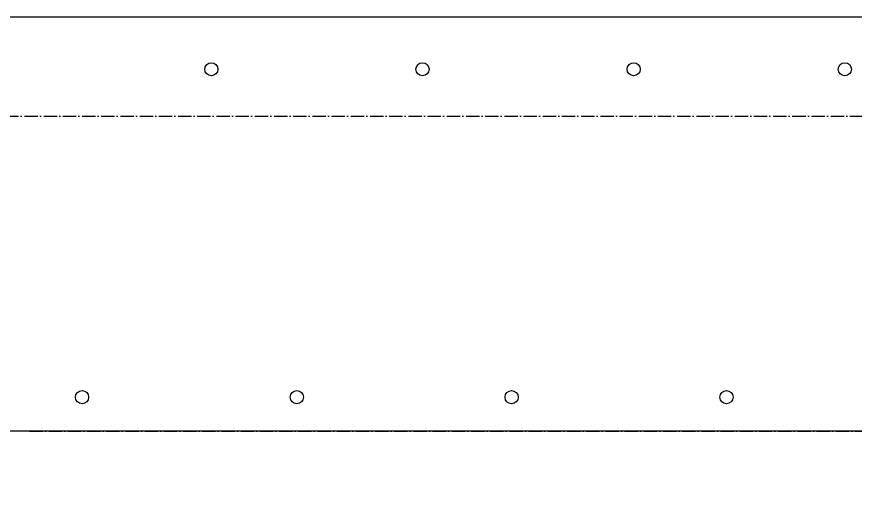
# Model space of a CAD drawing. Header units: millimetres. Extents: x 0 to 2438, y 0 to 1219.
# Drawn here: x 1700.7 to 1860.4, y 797.4 to 889 of the extents above; entities that cross this region are included whole.
import ezdxf

# ---------------------------------------------------------------- set-up
doc = ezdxf.new("R2010")
doc.units = ezdxf.units.MM
doc.linetypes.add('DASHDOT', pattern=[3.556, 2.54, -0.508, 0, -0.508])
for name, color, linetype in [('CUT', 7, 'CONTINUOUS'), ('HOLE', 6, 'CONTINUOUS'), ('MOUNTAIN', 5, 'DASHDOT')]:
    doc.layers.add(name, color=color, linetype=linetype)

msp = doc.modelspace()

# ---------------------------------------------------------------- linework, layer by layer
at = {"layer": 'CUT'}
msp.add_lwpolyline([(1610.08, 0), (1610.08, 851.72), (1629.06, 851.72), (1629.06, 870), (1647.34, 870), (1647.34, 888.97), (2310.77, 888.97), (2310.77, 870), (2329.06, 870), (2329.06, 851.72), (2348.03, 851.72), (2348.03, 0), (2269.06, 0), (2269.06, 810), (1689.06, 810), (1689.06, 0), (1610.08, 0)], close=True, dxfattribs=at)
at = {"layer": 'HOLE'}
for centre in [(1737.77, 878.97), (1777.98, 878.97), (1818.2, 878.97), (1858.41, 878.97), (1713.14, 816.47), (1754.05, 816.47), (1794.96, 816.47), (1835.87, 816.47)]:
    msp.add_circle(centre, 1.25, dxfattribs=at)
at = {"layer": 'MOUNTAIN'}
for p, q in [((1647.34, 870), (2310.77, 870)), ((1703.14, 810), (2254.97, 810))]:
    msp.add_line(p, q, dxfattribs=at)

doc.saveas('drawing.dxf')
